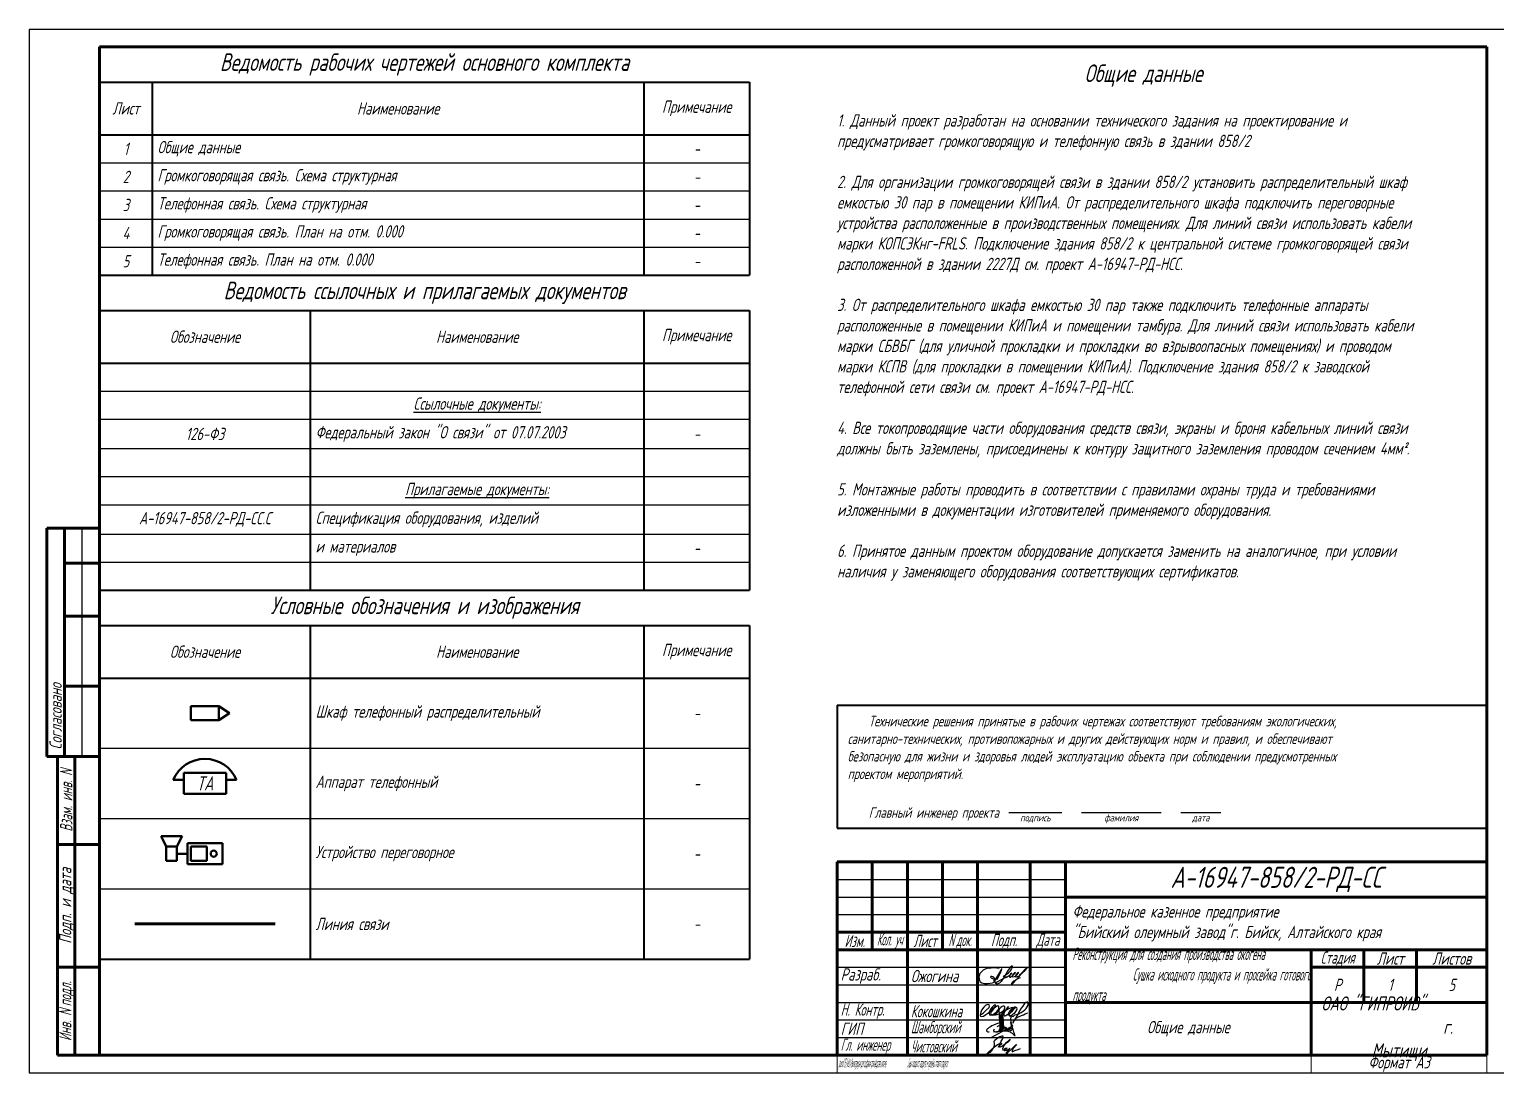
# Model space of a CAD drawing. Header units: millimetres. Extents: x 1036 to 3400, y 1190 to 1841.
# Drawn here: x 1036.2 to 1453.7, y 1543.9 to 1840.9 of the extents above; entities that cross this region are included whole.
import ezdxf
from ezdxf.enums import TextEntityAlignment as Align

# ---------------------------------------------------------------- set-up
doc = ezdxf.new("R2010")
doc.units = ezdxf.units.MM
doc.layers.get('Defpoints').update_dxf_attribs({"color": 33})
for name, color, linetype, lineweight in [('Линия связи (Вновь)', 3, 'Continuous', 60), ('Рамка толстая', 7, 'Continuous', 60), ('Рамка тонкая', 5, 'Continuous', 25), ('Связь', 84, 'Continuous', 50), ('ТаБлица', 253, 'Continuous', 25), ('Текст', 2, 'Continuous', 25), ('Штампы', 252, 'Continuous', 25)]:
    doc.layers.add(name, color=color, linetype=linetype, lineweight=lineweight)
doc.styles.add('Simplex', font='simplex.shx', dxfattribs={"width": 0.7, "oblique": 15})

# ---------------------------------------------------------------- blocks, each defined once
blk = doc.blocks.new('A$C632518C5')
at = {"layer": 'Рамка толстая'}
for p, q in [((20, 292), (20, 5)), ((415, 292), (20, 292)), ((415, 5), (415, 292)), ((20, 5), (415, 5))]:
    blk.add_line(p, q, dxfattribs=at)
at = {"layer": 'Рамка тонкая'}
for p, q in [((0, 297), (0, 0)), ((420, 297), (0, 297)), ((0, 0), (420, 0))]:
    blk.add_line(p, q, dxfattribs=at)
blk = doc.blocks.new('*T31')
at = {"layer": 'Штампы', "color": 0, "linetype": 'ByBlock', "lineweight": 60, "transparency": 16777216}
for p, q in [((0, 0), (0, 85)), ((0, 85), (12, 85)), ((5, 0), (5, 85)), ((12, 0), (12, 85)), ((0, 60), (12, 60)), ((0, 25), (12, 25)), ((0, 0), (12, 0))]:
    blk.add_line(p, q, dxfattribs=at)
at = {"layer": 'Штампы', "color": 2, "transparency": 16777216, "char_height": 3.5, "attachment_point": 5, "rotation": 90, "style": 'Simplex'}
for s, insert, width in [('{\\W0.6;Взам. инв. \\Q15;N}', (2.5, 72.5), 25), ('Подп. и дата', (2.5, 42.5), 35), ('{\\W0.6;Инв. \\Q15;N\\fArial|b0|i0|c0|p34;\\Q15; \\Fsimplex|c204;подл.}', (2.5, 12.5), 25)]:
    blk.add_mtext(s, dxfattribs=dict(at, insert=insert, width=width))
blk = doc.blocks.new('*T32')
at = {"layer": 'Штампы', "color": 0, "linetype": 'ByBlock', "lineweight": 60, "transparency": 16777216}
for p, q in [((0, 0), (0, 65)), ((0, 65), (15, 65)), ((5, 0), (5, 65)), ((15, 0), (15, 65)), ((5, 55), (15, 55)), ((5, 40), (15, 40)), ((5, 20), (15, 20)), ((0, 0), (15, 0))]:
    blk.add_line(p, q, dxfattribs=at)
at = {"layer": 'Штампы', "color": 5, "linetype": 'ByBlock', "lineweight": 25, "transparency": 16777216}
blk.add_line((10, 0), (10, 65), dxfattribs=at)
at = {"layer": 'Штампы', "color": 2, "transparency": 16777216, "insert": (2.5, 2), "char_height": 3.5, "width": 61, "attachment_point": 4, "rotation": 90, "style": 'Simplex'}
blk.add_mtext('Согласовано', dxfattribs=at)
blk = doc.blocks.new('*T33')
at = {"layer": 'ТаБлица', "color": 0, "linetype": 'ByBlock', "lineweight": 40, "transparency": 16777216}
for p, q in [((0, 0), (185, 0)), ((0, 0), (0, -55)), ((15, 0), (15, -55)), ((155, 0), (155, -55)), ((185, 0), (185, -55)), ((0, -15), (185, -15)), ((0, -55), (185, -55))]:
    blk.add_line(p, q, dxfattribs=at)
at = {"layer": 'ТаБлица', "color": 5, "linetype": 'ByBlock', "lineweight": 25, "transparency": 16777216}
for p, q in [((0, -23), (185, -23)), ((0, -31), (185, -31)), ((0, -39), (185, -39)), ((0, -47), (185, -47))]:
    blk.add_line(p, q, dxfattribs=at)
at = {"layer": 'ТаБлица', "color": 2, "transparency": 16777216, "char_height": 3.5, "style": 'Simplex'}
for s, insert, width, attachment_point in [('Лист', (7.5, -7.5), 12, 5), ('Наименование', (85, -7.5), 137, 5), ('Примечание', (170, -7.5), 27, 5), ('1', (7.5, -19), 15, 5), ('{\\Q15;Общие данные}', (16.5, -19), 137, 4), ('-', (170, -19), 30, 5), ('Громкоговорящая связь. Схема структурная', (16.5, -27), 137, 4), ('2', (7.5, -27), 15, 5), ('-', (170, -27), 30, 5), ('3', (7.5, -35), 15, 5), ('Телефонная связь. Схема структурная', (16.5, -35), 137, 4), ('-', (170, -35), 30, 5), ('4', (7.5, -43), 15, 5), ('Громкоговорящая связь. План на отм. 0.000', (16.5, -43), 137, 4), ('-', (170, -43), 30, 5), ('5', (7.5, -51), 15, 5), ('Телефонная связь. План на отм. 0.000', (16.5, -51), 137, 4), ('-', (170, -51), 30, 5)]:
    blk.add_mtext(s, dxfattribs=dict(at, insert=insert, width=width, attachment_point=attachment_point))
blk = doc.blocks.new('*T34')
at = {"layer": 'ТаБлица', "color": 0, "linetype": 'ByBlock', "lineweight": 40, "transparency": 16777216}
for p, q in [((0, 0), (185, 0)), ((0, 0), (0, -79.67)), ((60, 0), (60, -79.67)), ((155, 0), (155, -79.67)), ((185, 0), (185, -79.67)), ((0, -15), (185, -15)), ((0, -79.67), (185, -79.67))]:
    blk.add_line(p, q, dxfattribs=at)
at = {"layer": 'ТаБлица', "color": 5, "linetype": 'ByBlock', "lineweight": 25, "transparency": 16777216}
for p, q in [((0, -23), (185, -23)), ((0, -31), (185, -31)), ((0, -39.33), (185, -39.33)), ((0, -47.33), (185, -47.33)), ((0, -55.33), (185, -55.33)), ((0, -63.67), (185, -63.67)), ((0, -71.67), (185, -71.67))]:
    blk.add_line(p, q, dxfattribs=at)
at = {"layer": 'ТаБлица', "color": 2, "transparency": 16777216, "char_height": 3.5, "style": 'Simplex'}
for s, insert, width, attachment_point in [('Обозначение', (30, -7.5), 60, 5), ('Наименование', (107.5, -7.5), 95, 5), ('Примечание', (170, -7.5), 30, 5), ('{\\LСсылочные документы:}', (107.5, -27), 92, 5), ('126-ФЗ', (30, -35.17), 60, 5), ('Федеральный закон "О связи" от 07.07.2003', (61.5, -35.17), 92, 4), ('-', (170, -35.17), 30, 5), ('{\\LПрилагаемые документы:}', (107.5, -51.33), 92, 5), ('А-16947-858/2-РД-СС.С', (30, -59.5), 60, 5), ('Спецификация оборудования, изделий ', (61.5, -59.5), 92, 4), ('и материалов', (61.5, -67.67), 92, 4), ('-', (170, -67.67), 30, 5)]:
    blk.add_mtext(s, dxfattribs=dict(at, insert=insert, width=width, attachment_point=attachment_point))
blk = doc.blocks.new('*T35')
at = {"layer": 'Defpoints', "color": 8, "linetype": 'ByBlock', "lineweight": 0, "transparency": 16777216}
for p, q in [((0, -55), (0, -60)), ((135, -55), (135, -60)), ((185, -55), (185, -60)), ((0, -60), (185, -60))]:
    blk.add_line(p, q, dxfattribs=at)
at = {"layer": 'Штампы', "color": 0, "linetype": 'ByBlock', "lineweight": 60, "transparency": 16777216}
for p, q in [((0, 0), (185, 0)), ((0, 0), (0, -55)), ((10, 0), (10, -25)), ((20, 0), (20, -55)), ((30, 0), (30, -25)), ((40, 0), (40, -55)), ((55, 0), (55, -55)), ((65, 0), (65, -55)), ((185, 0), (185, -55)), ((65, -10), (185, -10)), ((0, -20), (65, -20)), ((0, -25), (185, -25)), ((135, -25), (135, -55)), ((150, -25), (150, -40)), ((165, -25), (165, -40)), ((135, -30), (185, -30)), ((65, -40), (185, -40)), ((0, -55), (185, -55))]:
    blk.add_line(p, q, dxfattribs=at)
at = {"layer": 'Штампы', "color": 5, "linetype": 'ByBlock', "lineweight": 25, "transparency": 16777216}
for p, q in [((0, -5), (65, -5)), ((0, -10), (65, -10)), ((0, -15), (65, -15)), ((0, -30), (65, -30)), ((0, -35), (65, -35)), ((0, -40), (65, -40)), ((0, -45), (65, -45)), ((0, -50), (65, -50))]:
    blk.add_line(p, q, dxfattribs=at)
at = {"layer": 'Штампы', "color": 2, "transparency": 16777216, "style": 'Simplex'}
for s, insert, char_height, width, attachment_point in [('А-16947-858/2-РД-СС', (125, -5), 6, 120, 5), ('Федеральное казенное предприятие\\P"Бийский олеумный завод"г. Бийск, Алтайского края', (67, -17.5), 3.5, 116, 4), ('{\\W0.6;Изм.}', (5, -22.5), 3.5, 10, 5), ('{\\W0.4;Кол. уч}', (15, -22.5), 3.5, 10, 5), ('{\\W0.6;Лист}', (25, -22.5), 3.5, 10, 5), ('{\\Q15;\\W0.5;N\\fArial|b0|i0|c0|p34;\\Q15; \\Fsimplex|c204;док.}', (35, -22.5), 3.5, 10, 5), ('{\\W0.6;Подп.}', (47.5, -22.5), 3.5, 15, 5), ('{\\W0.6;Дата}', (60, -22.5), 3.5, 10, 5), ('{\\W0.4;Реконструкция для создания производства окогена                               Сушка исходного продукта и просейка готового продукта }', (67, -32.5), 3.5, 66, 4), ('{\\W0.6;Стадия}', (142.5, -27.5), 3.5, 15, 5), ('Лист', (157.5, -27.5), 3.5, 15, 5), ('Листов', (175, -27.5), 3.5, 20, 5), ('Разраб.', (1, -32.5), 3.5, 18, 4), ('Ожогина', (21, -32.5), 3.5, 18, 4), ('Р', (142.5, -35), 3.5, 15, 5), ('1', (157.5, -35), 3.5, 15, 5), ('5', (175, -35), 3.5, 20, 5), ('ОАО "ГИПРОИВ"                         г. Мытищи', (160, -47.5), 4, 50, 5), ('{\\W0.6;Н. Контр.}', (1, -42.5), 3.5, 18, 4), ('{\\W0.6;Кокошкина}', (21, -42.5), 3.5, 18, 4), ('ГИП', (1, -47.5), 3.5, 18, 4), ('{\\W0.5;Шамборский}', (21, -47.5), 3.5, 18, 4), ('Общие данные', (100, -47.5), 3.5, 70, 5), ('{\\W0.5;Гл. инженер}', (1, -52.5), 3.5, 18, 4), ('{\\W0.5;Чистовский}', (21, -52.5), 3.5, 18, 4), ('Формат А3', (160, -57.5), 3.5, 50, 5)]:
    blk.add_mtext(s, dxfattribs=dict(at, insert=insert, char_height=char_height, width=width, attachment_point=attachment_point))
blk = doc.blocks.new('A$C09094F02')
at = {"layer": 'Рамка тонкая'}
for p, q in [((1.97, 4.33), (1.61, 4.15)), ((2.85, 4.72), (1.97, 4.33)), ((3.25, 4.78), (2.85, 4.72)), ((3.25, 4.78), (3.89, 4.82)), ((4.2, 4.83), (3.89, 4.82)), ((4.85, 4.87), (4.2, 4.83)), ((6.85, 4.68), (4.72, 0.96)), ((5.29, 4.81), (4.85, 4.87)), ((5.56, 4.78), (5.29, 4.81)), ((6.13, 4.7), (5.56, 4.78)), ((8.74, 4.22), (8.39, 3.71)), ((9.08, 4.62), (8.74, 4.22)), ((9.37, 5.07), (9.08, 4.62)), ((9.81, 5.41), (9.37, 5.07)), ((9.37, 3.99), (9.57, 4.27)), ((9.57, 4.27), (9.88, 4.8)), ((9.9, 5.13), (9.81, 5.41)), ((9.88, 4.8), (9.89, 4.99)), ((9.89, 4.97), (9.9, 5.13)), ((9.94, 5.34), (9.94, 5.34)), ((13.59, 4.52), (12.54, 3.43)), ((12.61, 3.19), (13.65, 4.21)), ((13.58, 4.5), (13.73, 4.66)), ((13.71, 4.33), (13.64, 4.19)), ((13.74, 4.39), (13.71, 4.33)), ((13.73, 4.66), (13.83, 4.76)), ((13.77, 4.43), (13.74, 4.39)), ((13.84, 4.53), (13.77, 4.43)), ((13.83, 4.76), (13.94, 4.85)), ((13.87, 4.58), (13.84, 4.53)), ((13.93, 4.71), (13.87, 4.58)), ((13.97, 4.77), (13.93, 4.71)), ((13.94, 4.85), (13.98, 4.89)), ((13.98, 4.89), (13.97, 4.81)), ((13.97, 4.81), (13.97, 4.77)), ((0.44, 2.54), (0.37, 2.32)), ((0.37, 2.32), (0.49, 1.27)), ((0.66, 3.22), (0.44, 2.54)), ((0.49, 1.27), (0.69, 0.89)), ((1.61, 4.15), (0.66, 3.2)), ((0.69, 0.89), (1.23, 0.53)), ((1.23, 0.53), (1.94, 0.43)), ((1.94, 0.43), (2.83, 0.4)), ((2.83, 0.4), (3.56, 0.46)), ((3.56, 0.46), (4.19, 0.58)), ((3.72, 2.34), (3.66, 2.29)), ((3.66, 2.29), (3.66, 2.24)), ((3.66, 2.24), (3.73, 2.08)), ((3.81, 2.36), (3.72, 2.34)), ((3.72, 2.1), (3.86, 1.97)), ((3.93, 2.37), (3.81, 2.36)), ((3.85, 1.97), (4.41, 1.74)), ((3.98, 2.35), (3.93, 2.37)), ((4.06, 2.34), (3.98, 2.35)), ((4.23, 2.29), (4.06, 2.34)), ((4.19, 0.58), (4.74, 0.74)), ((4.38, 2.26), (4.23, 2.29)), ((4.79, 1.9), (4.38, 2.26)), ((4.41, 1.74), (4.66, 1.75)), ((4.66, 1.75), (5.05, 1.79)), ((4.72, 0.96), (4.84, 1.8)), ((4.74, 0.74), (5.14, 0.89)), ((4.8, 1.84), (4.78, 1.92)), ((4.81, 1.81), (4.8, 1.84)), ((4.82, 1.76), (4.81, 1.81)), ((4.82, 1.7), (4.82, 1.76)), ((5.08, 0.43), (5.34, 0.72)), ((5.5, 0.24), (5.08, 0.46)), ((5.34, 0.72), (5.72, 0.93)), ((6.52, 3.63), (5.5, 1.41)), ((6.27, 0.44), (5.5, 0.24)), ((5.66, 1.8), (5.68, 1.8)), ((5.72, 0.93), (8.35, 2.39)), ((6.67, 0.91), (6.27, 0.44)), ((6.73, 4.08), (6.52, 3.63)), ((7.02, 1.43), (6.67, 0.91)), ((7.36, 1.92), (7.02, 1.43)), ((7.25, 2.4), (7.9, 2.83)), ((7.65, 2.43), (7.36, 1.92)), ((8.03, 3.04), (7.65, 2.43)), ((7.8, 2.09), (8.35, 2.39)), ((7.84, 2.8), (8.77, 3.38)), ((8.39, 3.71), (8.03, 3.04)), ((8.36, 2.19), (8.54, 2.32)), ((8.54, 2.32), (8.7, 2.43)), ((8.7, 2.43), (9, 2.65)), ((8.77, 3.38), (9.12, 3.73)), ((9, 2.65), (9.26, 2.8)), ((9.1, 2.61), (9.08, 2.41)), ((9.08, 2.41), (9.11, 2.29)), ((9.2, 2.85), (9.1, 2.61)), ((9.11, 2.29), (9.14, 2.22)), ((9.12, 3.73), (9.37, 3.99)), ((9.14, 2.22), (9.39, 2.18)), ((9.24, 2.99), (9.2, 2.85)), ((9.38, 3.18), (9.24, 2.99)), ((9.26, 2.8), (9.54, 3.09)), ((9.43, 3.24), (9.38, 3.18)), ((9.39, 2.18), (9.45, 2.25)), ((9.5, 3.05), (9.4, 2.94)), ((9.72, 3.37), (9.43, 3.24)), ((9.45, 2.25), (9.66, 2.36)), ((9.72, 3.37), (9.5, 3.05)), ((9.54, 3.09), (9.63, 3.25)), ((9.66, 2.36), (9.86, 2.51)), ((9.73, 0.42), (9.88, 0.68)), ((9.75, 0.24), (9.73, 0.42)), ((11.24, 1.71), (9.8, 0.24)), ((9.85, 2.51), (9.84, 2.25)), ((9.84, 2.25), (10.52, 2.4)), ((9.93, 2.73), (9.85, 2.51)), ((9.86, 2.51), (10.14, 2.73)), ((9.88, 0.68), (10.13, 0.91)), ((10.07, 2.95), (9.93, 2.73)), ((10.22, 3.13), (10.07, 2.95)), ((10.13, 2.76), (10.33, 2.97)), ((10.13, 0.91), (10.34, 1.14)), ((10.36, 3.32), (10.22, 3.13)), ((10.33, 2.97), (10.56, 3.24)), ((10.34, 1.14), (10.75, 1.38)), ((10.48, 3.44), (10.36, 3.32)), ((10.42, 2.38), (10.77, 2.5)), ((10.74, 3.53), (10.48, 3.44)), ((10.56, 3.24), (10.68, 3.38)), ((10.67, 3.36), (10.74, 3.53)), ((10.76, 2.51), (10.75, 2.25)), ((10.75, 2.25), (11.09, 2.33)), ((10.75, 1.38), (10.98, 1.56)), ((10.84, 2.72), (10.76, 2.51)), ((10.77, 2.5), (11.05, 2.73)), ((10.98, 2.95), (10.84, 2.72)), ((11.13, 3.12), (10.98, 2.95)), ((10.98, 1.56), (11.56, 1.82)), ((11.04, 2.76), (11.24, 2.97)), ((11.05, 2.31), (11.35, 2.34)), ((11.27, 3.32), (11.13, 3.12)), ((11.24, 2.97), (11.47, 3.24)), ((11.62, 2.14), (11.24, 1.71)), ((11.39, 3.44), (11.27, 3.32)), ((11.35, 2.34), (11.65, 2.53)), ((11.65, 3.53), (11.39, 3.44)), ((11.47, 3.24), (11.59, 3.37)), ((11.56, 1.82), (11.72, 1.94)), ((11.59, 3.35), (11.65, 3.53)), ((11.84, 2.5), (11.62, 2.14)), ((11.72, 1.94), (12.16, 2.12)), ((12.54, 3.43), (11.84, 2.5)), ((11.94, 2.93), (12.61, 3.19))]:
    blk.add_line(p, q, dxfattribs=at)
blk.add_point((0, 0), dxfattribs=at)
blk = doc.blocks.new('A$C764A7DD2')
at = {"layer": 'Рамка тонкая'}
for points in [[(0.64, 2.29), (1.55, 2.78), (2.35, 3.54), (3.25, 4.42), (3.42, 4.78), (3.33, 5.15), (2.94, 5.32), (2.35, 5.07), (1.72, 4.56), (1.13, 3.68), (0.91, 3.12), (0.85, 2.75), (0.71, 2.16), (0.78, 1.93), (1.03, 1.82), (1.63, 1.97), (2.31, 2.39), (3.18, 3), (4.24, 4.04), (4.93, 4.62), (5.16, 5), (5.03, 5.15), (4.71, 5.06), (4.27, 4.6), (3.66, 3.91), (3.31, 3.23), (3.26, 2.74), (3.38, 2.3), (3.76, 2.2), (4.36, 2.42), (4.88, 2.81), (5.49, 3.23), (5.9, 3.87), (6, 4.2), (6.04, 4.8), (5.77, 4.88), (5.19, 4.63), (4.64, 4.14), (4.1, 3.55), (3.67, 2.91), (3.8, 2.52), (4.33, 2.22), (4.91, 2.34), (5.38, 2.72), (5.97, 3.53)], [(5.94, 3.54), (5.23, 2.82), (5.21, 2.37), (5.57, 2.4), (6.03, 2.63), (6.4, 2.87), (6.71, 3.09), (7.06, 3.33), (7.32, 3.54), (7.51, 3.8), (7.66, 4.03), (7.72, 4.33), (7.76, 4.57), (7.66, 4.74), (7.52, 4.83), (7.24, 4.83), (7.01, 4.73), (6.65, 4.45), (6.39, 4.2), (6.16, 3.97), (6.06, 3.69), (6.08, 3.53), (6.07, 3.05), (6.31, 2.77), (7.32, 3.3), (7.72, 3.59), (8.21, 3.96), (8.54, 4.29), (8.77, 4.67), (7.84, 3.47), (7.2, 2.63), (6.95, 2.36), (7.61, 3.15), (8.21, 3.78), (8.78, 4.09), (9.19, 4.27), (9.64, 4.41), (10.05, 4.49)], [(8.46, 2.41), (9.12, 2.83), (9.43, 3.13), (9.75, 3.57), (10.1, 3.95), (10.48, 4.22), (10.74, 4.46), (10.1, 3.75), (9.56, 3.09), (9.08, 2.58), (8.87, 2.23), (9.09, 2.05), (9.44, 2.07), (9.86, 2.32), (10.21, 2.69), (10.66, 3.03), (10.92, 3.33), (11.16, 3.77), (11.26, 4.07), (11.16, 4.36), (10.83, 4.53), (10.46, 4.53), (9.47, 3.79), (9.12, 3.35), (8.85, 3.01), (8.74, 2.62), (8.87, 2.2), (10.08, 1.9), (10.56, 2.33), (11.54, 2.57), (12.39, 2.98), (13, 3.37), (13.46, 3.77), (13.86, 4.17), (14.14, 4.58), (14.36, 5.07), (14.4, 5.45), (14.33, 5.76), (14.2, 5.95), (13.99, 5.98), (13.77, 5.86), (13.39, 5.53), (12.83, 4.82), (12.39, 4.25), (11.93, 3.43), (11.61, 2.82), (11.12, 1.94), (10.7, 1.24), (10.35, 0.63), (10.08, 0.16), (10.15, 0), (10.21, 0.41), (11.1, 1.47), (11.64, 1.79), (12.51, 2.16), (13.08, 2.36), (13.57, 2.58), (14.3, 2.91)], [(7.59, 3.14), (7.46, 2.58), (7.5, 2.21), (7.6, 2.07), (7.79, 2.07), (8.03, 2.18), (8.3, 2.31), (8.48, 2.41)]]:
    blk.add_lwpolyline(points, dxfattribs=at)
blk.add_point((0, 0.88), dxfattribs=at)
blk = doc.blocks.new('A$C06937CDB')
at = {"layer": 'Рамка тонкая'}
for points in [[(4.68, 2.39), (4.58, 2.24), (4.48, 2.05), (4.49, 1.94), (4.67, 1.78), (5.08, 1.64), (5.36, 1.6), (5.68, 1.65), (5.9, 1.75), (6.08, 1.87), (6.17, 2.03), (6.29, 2.33), (6.37, 2.75), (6.43, 3.29), (6.48, 4.23), (6.49, 4.56), (6.48, 4.91), (6.53, 5.46), (6.59, 6.14), (6.66, 6.62), (6.72, 6.63), (6.69, 6.02), (6.64, 5.17), (6.62, 4.37), (6.61, 4.04), (6.65, 3.71), (6.67, 3.2), (6.6, 2.67), (6.54, 2.12), (6.47, 1.71), (6.42, 1.65), (6.37, 2.01), (6.37, 2.49), (6.38, 3.21), (6.37, 3.99), (6.33, 4.72), (6.31, 5.09), (6.27, 5.55), (6.25, 6.06), (6.25, 6.55), (6.23, 7.08)], [(4.54, 1.65), (5.39, 1.71), (6.22, 1.82), (6.89, 1.89), (7.27, 1.93), (7.76, 1.93), (8.26, 1.89), (8.59, 1.84), (8.9, 1.74), (9.23, 1.6), (9.5, 1.41), (9.79, 1.24), (10.1, 1.01), (10.35, 0.78), (10.57, 0.6), (10.68, 0.57), (10.6, 0.81), (10.47, 1.12), (10.33, 1.55), (10.22, 1.95), (10.09, 2.33), (9.96, 2.81), (9.79, 3.39), (9.64, 4.02), (9.56, 4.51), (9.51, 4.88), (9.5, 5.32), (9.54, 5.78), (9.6, 6.16), (9.64, 6.45)], [(6.66, 3.16), (6.7, 2.81), (6.73, 2.43), (6.79, 2.16), (6.85, 2.12), (6.92, 2.44), (6.98, 2.83), (7.03, 3.28), (7.08, 3.77), (7.07, 4.1), (7.07, 4.46), (7.06, 4.97), (7.03, 5.5), (6.98, 6), (6.96, 6.41), (6.96, 6.83), (6.93, 7.06), (6.85, 6.77), (6.84, 6.44), (6.81, 5.78), (6.79, 5.34), (6.82, 4.84), (6.88, 4.07), (6.95, 3.5), (7.04, 2.89), (7.11, 2.52), (7.18, 2.3), (7.26, 2.29), (7.32, 2.48), (7.37, 2.75), (7.4, 3.03), (7.41, 3.56), (7.4, 3.98), (7.39, 4.41), (7.37, 4.66), (7.33, 5.01), (7.29, 5.33), (7.23, 5.7), (7.16, 6.19), (7.11, 6.44), (7.09, 6.03), (7.1, 5.53), (7.09, 5.08), (7.15, 4.63), (7.21, 4.17), (7.27, 3.77), (7.36, 3.25), (7.45, 2.99), (7.55, 2.9), (7.64, 2.88), (7.72, 2.92), (7.78, 2.97), (7.83, 3.04), (7.87, 3.09)], [(9.66, 2.44), (9.67, 2.53), (9.59, 2.61), (9.47, 2.7), (9.37, 2.73), (9.26, 2.69), (9.2, 2.55), (9.15, 2.42), (9.16, 2.25), (9.21, 2.08), (9.38, 1.99), (9.54, 2.02), (9.65, 2.1), (9.74, 2.21), (9.81, 2.34), (9.86, 2.52), (9.83, 2.68), (9.79, 2.89), (9.74, 3.06), (9.68, 3.25), (9.62, 3.48), (9.56, 3.71), (9.52, 3.92), (9.49, 4.15), (9.49, 4.35)], [(5.53, 3.07), (5.72, 3.22), (5.91, 3.36), (6.1, 3.47), (6.29, 3.59), (6.48, 3.7), (6.51, 3.75), (6.56, 3.82), (6.57, 3.91), (6.53, 4.02), (6.42, 4.1), (6.28, 4.12), (6.06, 4.08), (5.69, 3.97), (5.17, 3.79), (4.5, 3.51), (4.08, 3.32), (3.62, 3.08), (3.3, 2.87), (3.01, 2.62), (2.81, 2.46), (2.65, 2.26), (2.53, 2.06), (2.52, 1.93), (2.58, 1.79), (2.72, 1.71), (2.88, 1.65), (3.07, 1.62), (3.24, 1.6)], [(3.81, 0), (10.11, 3.41)], [(8.09, 2.48), (8.15, 2.49), (8.19, 2.54), (8.21, 2.61), (8.21, 2.68), (8.19, 2.73), (8.16, 2.79), (8.11, 2.85), (8.04, 2.89), (7.97, 2.91), (7.89, 2.92), (7.82, 2.9), (7.76, 2.84), (7.72, 2.78), (7.7, 2.67), (7.7, 2.57), (7.7, 2.41), (7.75, 2.29), (7.82, 2.17), (7.88, 2.13), (7.94, 2.09), (8.01, 2.12), (8.06, 2.18), (8.05, 2.28), (8.02, 2.37), (7.98, 2.35), (7.98, 2.3), (8.02, 2.23), (8.05, 2.18), (8.08, 2.15), (8.17, 2.09), (8.2, 2.08), (8.26, 2.09), (8.32, 2.12), (8.37, 2.16), (8.37, 2.22), (8.38, 2.3), (8.36, 2.36), (8.29, 2.38), (8.29, 2.3), (8.33, 2.22), (8.38, 2.16), (8.47, 2.1), (8.55, 2.1), (8.63, 2.12), (8.71, 2.19), (8.73, 2.26), (8.75, 2.35), (8.74, 2.47), (8.67, 2.54), (8.6, 2.53), (8.64, 2.43), (8.71, 2.29), (8.81, 2.16), (8.9, 2.14), (9.03, 2.19), (9.09, 2.3), (9.1, 2.4), (9.09, 2.5), (9.05, 2.56), (9.01, 2.52), (9.03, 2.45), (9.09, 2.34), (9.16, 2.29), (9.24, 2.3), (9.29, 2.36), (9.31, 2.42)]]:
    blk.add_lwpolyline(points, dxfattribs=at)
blk.add_point((0, 1.11), dxfattribs=at)
blk = doc.blocks.new('A$C2B280688')
at = {"layer": 'Рамка тонкая'}
blk.add_lwpolyline([(5.9, 2.28), (6.23, 2.95), (6.74, 3.98), (7.05, 4.58), (7.26, 5.14), (7.2, 5.36), (6.87, 5.4), (6.35, 5.18), (5.58, 4.7), (4.9, 4.13), (4.65, 3.83), (4.68, 3.34), (4.71, 2.85), (4.65, 2.36), (4.11, 1.47), (3.45, 0.73), (2.77, 0.33), (2.64, 0.37), (3.2, 0.97), (3.92, 1.64), (4.79, 2.37), (5.7, 3.02), (6.14, 3.24), (6.59, 3.47), (6.84, 3.33), (6.8, 3.06), (6.44, 2.93), (6.13, 2.57), (6.19, 2.35), (6.49, 2.37), (6.86, 2.59), (7.34, 2.87), (7.95, 3.27), (8.48, 3.66), (8.9, 3.97), (9.24, 4.32), (9.29, 4.51), (9.11, 4.39), (8.49, 3.82), (7.95, 3.37), (7.56, 2.83), (7.28, 2.26), (7.11, 1.8), (7.16, 1.44), (7.46, 1.46), (7.89, 1.68), (8.42, 2.02), (7.93, 1.87), (7.52, 1.64), (7.51, 1.3), (7.81, 1.3), (8.28, 1.39), (8.72, 1.59), (9.01, 1.79), (9.19, 1.95), (8.58, 1.25), (8.15, 0.65), (8.11, 0.32), (8.53, 0.66), (9.88, 1.9), (10.92, 2.95), (11.12, 3.02), (10.12, 1.84), (9.87, 1.32), (9.82, 0.92), (10.03, 1), (10.64, 1.29), (11.51, 1.58), (12.25, 1.85)], dxfattribs=at)
blk.add_point((0, 0), dxfattribs=at)
blk = doc.blocks.new('*T36')
at = {"layer": 'ТаБлица', "color": 0, "linetype": 'ByBlock', "lineweight": 40, "transparency": 16777216}
for p, q in [((0, 0), (185, 0)), ((0, 0), (0, -95)), ((60, 0), (60, -95)), ((155, 0), (155, -95)), ((185, 0), (185, -95)), ((0, -15), (185, -15)), ((0, -95), (185, -95))]:
    blk.add_line(p, q, dxfattribs=at)
at = {"layer": 'ТаБлица', "color": 5, "linetype": 'ByBlock', "lineweight": 25, "transparency": 16777216}
for p, q in [((0, -35), (185, -35)), ((0, -55), (185, -55)), ((0, -75), (185, -75))]:
    blk.add_line(p, q, dxfattribs=at)
at = {"layer": 'ТаБлица', "color": 2, "transparency": 16777216, "char_height": 3.5, "style": 'Simplex'}
for s, insert, width, attachment_point in [('Обозначение', (30, -7.5), 60, 5), ('Наименование', (107.5, -7.5), 95, 5), ('Примечание', (170, -7.5), 30, 5), ('Шкаф телефонный распределительный', (61.5, -25), 92, 4), ('-', (170, -25), 30, 5), ('Аппарат телефонный', (61.5, -45), 92, 4), ('-', (170, -45), 30, 5), ('Устройство переговорное', (61.5, -65), 92, 4), ('-', (170, -65), 30, 5), ('Линия связи', (61.5, -85), 92, 4), ('-', (170, -85), 30, 5)]:
    blk.add_mtext(s, dxfattribs=dict(at, insert=insert, width=width, attachment_point=attachment_point))
blk = doc.blocks.new('A$C19E7192F')
at = {"layer": 'Связь'}
for p, q in [((0, 4), (0, 0)), ((8, 4), (0, 4)), ((8, 0), (8, 4)), ((11, 2), (8, 4)), ((8, 0), (11, 2)), ((0, 0), (8, 0))]:
    blk.add_line(p, q, dxfattribs=at)
blk = doc.blocks.new('A$C20EB2E6C')
at = {"layer": 'Связь'}
for p, q in [((8, 17.5), (5, 16)), ((8, 11.5), (8, 17.5)), ((1, 13), (1, 16)), ((1, 16), (5, 16)), ((5, 13), (1, 13)), ((3, 13), (3, 10)), ((5, 16), (5, 13)), ((8, 11.5), (5, 13)), ((0, 0), (0, 10)), ((0, 10), (6, 10)), ((1, 4.5), (1, 9)), ((1, 9), (5, 9)), ((5, 9), (5, 4.5)), ((6, 10), (6, 0)), ((5, 4.5), (1, 4.5)), ((6, 0), (0, 0))]:
    blk.add_line(p, q, dxfattribs=at)
blk.add_circle((3, 2.5), 0.868, dxfattribs=at)
blk = doc.blocks.new('A$C79A038C6')
at = {"layer": 'Связь'}
for p, q in [((3, 6), (3, 0)), ((15, 6), (3, 6)), ((15, 0), (15, 6)), ((3, 4), (0, 4)), ((3, 0), (15, 0)), ((15, 4), (18, 4))]:
    blk.add_line(p, q, dxfattribs=at)
blk.add_arc((9, 0.25), 9.75, 22.6199, 157.3801, dxfattribs=at)
at = {"layer": 'Связь', "style": 'Simplex', "oblique": 15, "width": 0.7}
blk.add_text('ТА', height=4, dxfattribs=at).set_placement((9, 3), align=Align.MIDDLE_CENTER)

msp = doc.modelspace()

# ---------------------------------------------------------------- linework, layer by layer
at = {"layer": 'Линия связи (Вновь)'}
msp.add_line((1066.22, 1586.25), (1106.22, 1586.25), dxfattribs=at)
at = {"layer": 'ТаБлица', "lineweight": 40}
for p, q in [((1266.22, 1648.49), (1451.22, 1648.49)), ((1266.22, 1648.49), (1266.22, 1613.49)), ((1266.22, 1613.49), (1451.22, 1613.49))]:
    msp.add_line(p, q, dxfattribs=at)

# ---------------------------------------------------------------- block references
for name, p in [('A$C632518C5', (1036.22, 1543.91)), ('*T33', (1056.22, 1825.91)), ('*T34', (1056.22, 1760.91)), ('*T32', (1041.22, 1633.91)), ('*T36', (1056.22, 1671.25)), ('*T31', (1044.22, 1548.91)), ('*T35', (1266.22, 1603.91))]:
    msp.add_blockref(name, p)
at = {"layer": 'Линия связи (Вновь)'}
msp.add_blockref('A$C09094F02', (1306.22, 1568.91), dxfattribs=at)
at = {"layer": 'Рамка тонкая'}
for name, p in [('A$C09094F02', (1306.22, 1568.91)), ('A$C764A7DD2', (1306.22, 1558.04)), ('A$C06937CDB', (1306.22, 1553.91)), ('A$C2B280688', (1306.22, 1548.91))]:
    msp.add_blockref(name, p, dxfattribs=at)
at = {"layer": 'Связь'}
for name, p in [('A$C19E7192F', (1082.22, 1644.25)), ('A$C79A038C6', (1077.22, 1623.25))]:
    msp.add_blockref(name, p, dxfattribs=at)
at = {"layer": 'Связь', "rotation": 90}
msp.add_blockref('A$C20EB2E6C', (1091.22, 1603.25), dxfattribs=at)

# ---------------------------------------------------------------- texts
at = {"layer": 'Defpoints', "style": 'Simplex', "oblique": 15, "width": 0.1}
msp.add_text('\\pxsm0.75;{\\W0.4;Реконструкция для создания производства окогена                               Сушка исходного продукта и просейка готового продукта ', height=2.5, dxfattribs=at).set_placement((1266.48, 1545.45))
at = {"layer": 'ТаБлица', "color": 2, "char_height": 5, "attachment_point": 5, "style": 'Simplex'}
for s, insert, width in [('Ведомость рабочих чертежей основного комплекта', (1148.72, 1830.91), 185), ('Ведомость ссылочных и прилагаемых документов', (1148.78, 1765.91), 184.8853), ('Условные обозначения и изображения', (1148.78, 1676.25), 184.8853)]:
    msp.add_mtext(s, dxfattribs=dict(at, insert=insert, width=width))
at = {"layer": 'Текст', "ltscale": 100, "insert": (1266.22, 1830.91), "char_height": 3, "attachment_point": 1, "style": 'Simplex'}
msp.add_mtext_dynamic_manual_height_columns('\\pi70.42345;{\\H1.6667x;Общие данные \\P\\pi0;\\H0.69999x;\\P1. Данный проект разработан на основании технического задания на проектирование и предусматривает громкоговорящую и телефонную связь в здании 858/2\\P\\P2. Для организации громкоговорящей связи в здании 858/2 установить распределительный шкаф емкостью 30 пар\\H0.99998x; в помещении КИПиА. От распределительного шкафа подключить переговорные устройства расположенные в производственных помещениях. Для линий связи использовать кабели марки КОПСЭКнг-FRLS. Подключение здания 858/2 к центральной системе громкоговорящей связи расположенной в здании 2227Д см. проект А-16947-РД-НСС.  \\P\\P3. \\H0.99998x;От распределительного шкафа емкостью 30 пар также подключить телефонные аппараты расположенные в помещении КИПиА и помещении тамбура. Для линий связи использовать кабели марки СБВБГ (для уличной прокладки и прокладки во взрывоопасных помещениях) и проводом марки КСПВ (для прокладки в помещении КИПиА). Подключение здания 858/2 к заводской телефонной сети связи см. проект А-16947-РД-НСС.  \\P\\P4. Все токопроводящие части оборудования средств связи, экраны и броня кабельных линий связи должны быть заземлены, присоединены к контуру защитного заземления проводом сечением 4мм².\\P\\P5. Монтажные работы проводить в соответствии с правилами охраны труда и требованиями изложенными в документации изготовителей применяемого оборудования.\\P\\P6. Принятое данным проектом оборудование допускается заменить на аналогичное, при условии наличия у заменяющего оборудования соответствующих сертификатов. \\P\\H0.99998x; \\H0.99998x; }', width=180, gutter_width=12.5, heights=[0], dxfattribs=at)
at = {"layer": 'Текст', "insert": (1266.22, 1645.49), "char_height": 3, "attachment_point": 1, "style": 'Simplex'}
msp.add_mtext_dynamic_manual_height_columns('\\A1;\\pi6,l3;Технические решения принятые в рабочих чертежах соответствуют требованиям экологических, \\P\\pi0;санитарно-технических, противопожарных и других действующих норм и правил, и обеспечивают \\Pбезопасную для жизни и здоровья людей эксплуатацию объекта при соблюдении предусмотренных \\Pпроектом мероприятий.\\P\\pi6;\\PГлавный инженер проекта  {\\H0.7x;\\S /   подпись   ;}    {\\H0.7x;\\S /      фамилия      ;}    {\\H0.70001x;\\S /   дата   ;} {\\O   }   {\\O \\P}', width=18500.0013, gutter_width=18130, heights=[3200], dxfattribs=at)

doc.saveas('drawing.dxf')
